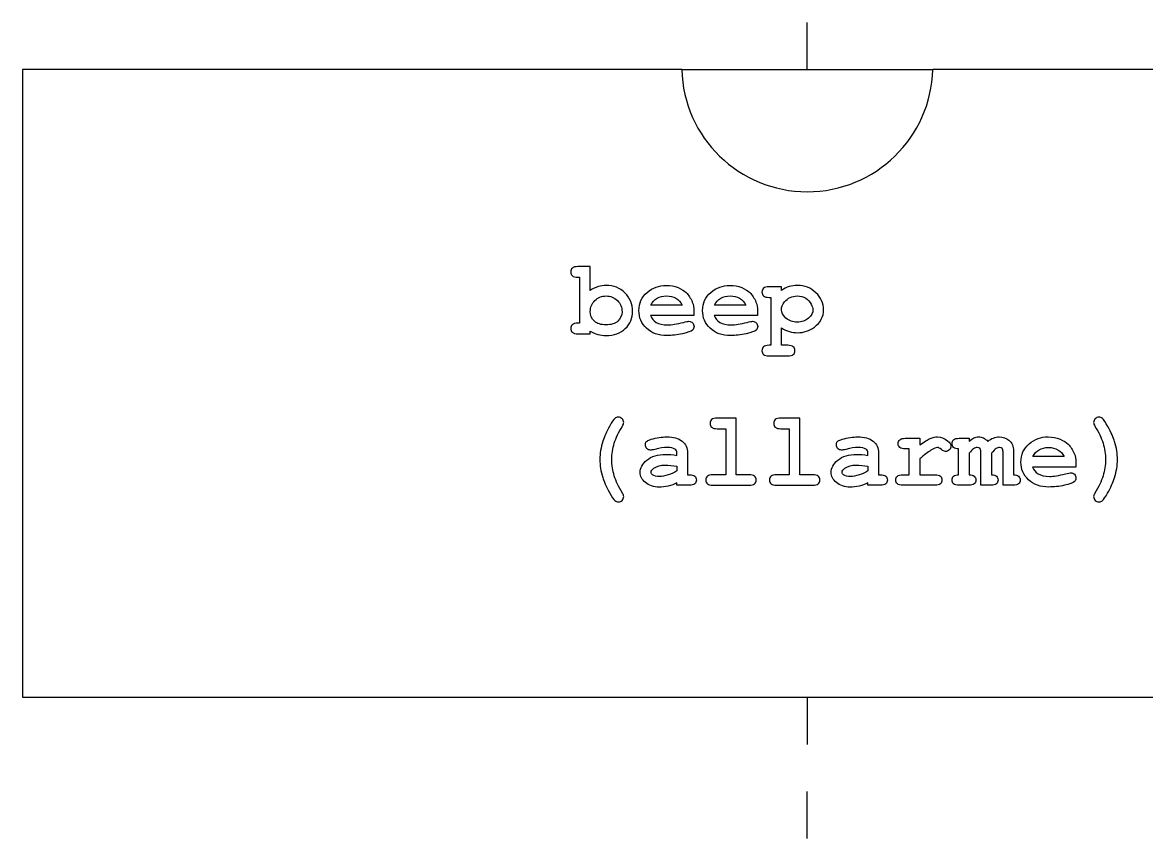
# Model space of a CAD drawing. Header units: millimetres. Extents: x 20 to 629, y 4 to 485.
# Drawn here: x 180 to 251.6, y 146 to 198 of the extents above; entities that cross this region are included whole.
import ezdxf

# ---------------------------------------------------------------- set-up
doc = ezdxf.new("R2010")
doc.units = ezdxf.units.MM
doc.header["$MEASUREMENT"] = 0
doc.layers.add('incisione', color=6, linetype='Continuous', true_color=0xff00ff)
doc.layers.add('taglio', color=178, linetype='Continuous', true_color=0x000000)

msp = doc.modelspace()

# ---------------------------------------------------------------- linework, layer by layer
at = {"layer": 'incisione'}
for points in [[(230, 195), (230, 198)], [(230, 155), (230, 152)], [(230, 146), (230, 149)]]:
    msp.add_lwpolyline(points, dxfattribs=at)
for points, knots in [([(216.175, 182.443), (216.175, 181.937), (216.175, 181.431), (216.175, 180.925), (216.34, 181.033), (216.508, 181.114), (216.678, 181.168), (216.849, 181.222), (217.021, 181.248), (217.195, 181.248), (217.663, 181.248), (218.061, 181.087), (218.386, 180.763), (218.712, 180.44), (218.875, 180.049), (218.875, 179.592), (218.875, 179.154), (218.719, 178.788), (218.409, 178.494), (218.099, 178.201), (217.69, 178.054), (217.182, 178.054), (217.001, 178.054), (216.827, 178.077), (216.66, 178.123), (216.493, 178.169), (216.331, 178.237), (216.175, 178.328), (216.175, 178.273), (216.175, 178.218), (216.175, 178.163), (215.911, 178.163), (215.647, 178.163), (215.383, 178.163), (215.22, 178.163), (215.104, 178.194), (215.035, 178.257), (214.965, 178.319), (214.931, 178.401), (214.931, 178.503), (214.931, 178.602), (214.966, 178.682), (215.036, 178.745), (215.107, 178.808), (215.222, 178.839), (215.383, 178.839), (215.421, 178.839), (215.46, 178.839), (215.498, 178.839), (215.498, 179.815), (215.498, 180.791), (215.498, 181.767), (215.46, 181.767), (215.421, 181.767), (215.383, 181.767), (215.22, 181.767), (215.104, 181.798), (215.035, 181.861), (214.965, 181.923), (214.931, 182.005), (214.931, 182.107), (214.931, 182.206), (214.965, 182.286), (215.035, 182.349), (215.104, 182.412), (215.22, 182.443), (215.383, 182.443), (215.647, 182.443), (215.911, 182.443), (216.175, 182.443)], [0, 0, 0, 0, 1, 1, 1, 2, 2, 2, 3, 3, 3, 4, 4, 4, 5, 5, 5, 6, 6, 6, 7, 7, 7, 8, 8, 8, 9, 9, 9, 10, 10, 10, 11, 11, 11, 12, 12, 12, 13, 13, 13, 14, 14, 14, 15, 15, 15, 16, 16, 16, 17, 17, 17, 18, 18, 18, 19, 19, 19, 20, 20, 20, 21, 21, 21, 22, 22, 22, 23, 23, 23, 23]), ([(222.782, 179.318), (222.782, 179.413), (222.782, 179.509), (222.782, 179.605), (222.782, 179.825), (222.747, 180.019), (222.677, 180.186), (222.573, 180.426), (222.442, 180.627), (222.284, 180.79), (222.172, 180.902), (222.001, 181.006), (221.771, 181.103), (221.541, 181.2), (221.288, 181.248), (221.013, 181.248), (220.556, 181.248), (220.151, 181.099), (219.8, 180.801), (219.449, 180.503), (219.274, 180.116), (219.274, 179.641), (219.274, 179.195), (219.436, 178.818), (219.761, 178.512), (220.085, 178.207), (220.518, 178.054), (221.059, 178.054), (221.374, 178.054), (221.702, 178.091), (222.043, 178.164), (222.384, 178.238), (222.598, 178.316), (222.686, 178.397), (222.752, 178.459), (222.785, 178.533), (222.785, 178.621), (222.785, 178.718), (222.755, 178.799), (222.693, 178.862), (222.631, 178.926), (222.556, 178.958), (222.465, 178.958), (222.399, 178.958), (222.281, 178.936), (222.109, 178.892), (221.693, 178.784), (221.36, 178.73), (221.109, 178.73), (220.803, 178.73), (220.561, 178.784), (220.381, 178.892), (220.202, 179), (220.077, 179.142), (220.007, 179.318), (220.932, 179.318), (221.857, 179.318), (222.782, 179.318)], [-19, -19, -19, -19, -18, -18, -18, -17, -17, -17, -16, -16, -16, -15, -15, -15, -14, -14, -14, -13, -13, -13, -12, -12, -12, -11, -11, -11, -10, -10, -10, -9, -9, -9, -8, -8, -8, -7, -7, -7, -6, -6, -6, -5, -5, -5, -4, -4, -4, -3, -3, -3, -2, -2, -2, -1, -1, -1, 0, 0, 0, 0]), ([(226.838, 179.318), (226.838, 179.413), (226.838, 179.509), (226.838, 179.605), (226.838, 179.825), (226.803, 180.019), (226.733, 180.186), (226.629, 180.426), (226.498, 180.627), (226.34, 180.79), (226.228, 180.902), (226.057, 181.006), (225.827, 181.103), (225.597, 181.2), (225.344, 181.248), (225.069, 181.248), (224.612, 181.248), (224.207, 181.099), (223.856, 180.801), (223.505, 180.503), (223.33, 180.116), (223.33, 179.641), (223.33, 179.195), (223.492, 178.818), (223.817, 178.512), (224.141, 178.207), (224.574, 178.054), (225.116, 178.054), (225.43, 178.054), (225.758, 178.091), (226.099, 178.164), (226.44, 178.238), (226.655, 178.316), (226.743, 178.397), (226.809, 178.459), (226.842, 178.533), (226.842, 178.621), (226.842, 178.718), (226.811, 178.799), (226.749, 178.862), (226.688, 178.926), (226.612, 178.958), (226.521, 178.958), (226.455, 178.958), (226.337, 178.936), (226.165, 178.892), (225.749, 178.784), (225.416, 178.73), (225.165, 178.73), (224.859, 178.73), (224.617, 178.784), (224.437, 178.892), (224.258, 179), (224.133, 179.142), (224.063, 179.318), (224.988, 179.318), (225.913, 179.318), (226.838, 179.318)], [-19, -19, -19, -19, -18, -18, -18, -17, -17, -17, -16, -16, -16, -15, -15, -15, -14, -14, -14, -13, -13, -13, -12, -12, -12, -11, -11, -11, -10, -10, -10, -9, -9, -9, -8, -8, -8, -7, -7, -7, -6, -6, -6, -5, -5, -5, -4, -4, -4, -3, -3, -3, -2, -2, -2, -1, -1, -1, 0, 0, 0, 0]), ([(228.356, 178.536), (228.356, 178.166), (228.356, 177.796), (228.356, 177.427), (228.492, 177.427), (228.627, 177.427), (228.762, 177.427), (228.925, 177.427), (229.041, 177.395), (229.111, 177.333), (229.18, 177.27), (229.215, 177.188), (229.215, 177.087), (229.215, 176.988), (229.18, 176.907), (229.111, 176.844), (229.041, 176.781), (228.925, 176.75), (228.762, 176.75), (228.363, 176.75), (227.964, 176.75), (227.564, 176.75), (227.402, 176.75), (227.285, 176.781), (227.216, 176.844), (227.147, 176.907), (227.112, 176.988), (227.112, 177.087), (227.112, 177.188), (227.147, 177.27), (227.218, 177.333), (227.288, 177.395), (227.404, 177.427), (227.564, 177.427), (227.603, 177.427), (227.641, 177.427), (227.68, 177.427), (227.68, 178.445), (227.68, 179.464), (227.68, 180.483), (227.641, 180.483), (227.603, 180.483), (227.564, 180.483), (227.402, 180.483), (227.285, 180.514), (227.216, 180.577), (227.147, 180.64), (227.112, 180.722), (227.112, 180.823), (227.112, 180.922), (227.147, 181.003), (227.216, 181.065), (227.285, 181.128), (227.402, 181.159), (227.564, 181.159), (227.828, 181.159), (228.092, 181.159), (228.356, 181.159), (228.356, 181.082), (228.356, 181.005), (228.356, 180.928), (228.515, 181.036), (228.679, 181.116), (228.848, 181.169), (229.018, 181.222), (229.191, 181.248), (229.37, 181.248), (229.832, 181.248), (230.226, 181.092), (230.551, 180.778), (230.877, 180.465), (231.04, 180.105), (231.04, 179.701), (231.04, 179.254), (230.847, 178.885), (230.462, 178.595), (230.141, 178.353), (229.779, 178.232), (229.376, 178.232), (229.202, 178.232), (229.031, 178.257), (228.861, 178.308), (228.692, 178.358), (228.524, 178.434), (228.356, 178.536)], [0, 0, 0, 0, 1, 1, 1, 2, 2, 2, 3, 3, 3, 4, 4, 4, 5, 5, 5, 6, 6, 6, 7, 7, 7, 8, 8, 8, 9, 9, 9, 10, 10, 10, 11, 11, 11, 12, 12, 12, 13, 13, 13, 14, 14, 14, 15, 15, 15, 16, 16, 16, 17, 17, 17, 18, 18, 18, 19, 19, 19, 20, 20, 20, 21, 21, 21, 22, 22, 22, 23, 23, 23, 24, 24, 24, 25, 25, 25, 26, 26, 26, 27, 27, 27, 28, 28, 28, 28]), ([(218.198, 179.572), (218.198, 179.851), (218.1, 180.088), (217.904, 180.281), (217.708, 180.475), (217.469, 180.572), (217.185, 180.572), (216.903, 180.572), (216.664, 180.475), (216.469, 180.281), (216.273, 180.088), (216.175, 179.855), (216.175, 179.582), (216.175, 179.333), (216.263, 179.129), (216.439, 178.97), (216.615, 178.81), (216.864, 178.73), (217.185, 178.73), (217.506, 178.73), (217.755, 178.81), (217.932, 178.97), (218.109, 179.129), (218.198, 179.33), (218.198, 179.572)], [0, 0, 0, 0, 1, 1, 1, 2, 2, 2, 3, 3, 3, 4, 4, 4, 5, 5, 5, 6, 6, 6, 7, 7, 7, 8, 8, 8, 8]), ([(222.033, 179.994), (221.93, 180.188), (221.794, 180.333), (221.627, 180.428), (221.46, 180.524), (221.261, 180.572), (221.03, 180.572), (220.801, 180.572), (220.603, 180.524), (220.436, 180.428), (220.268, 180.333), (220.132, 180.188), (220.026, 179.994), (220.695, 179.994), (221.364, 179.994), (222.033, 179.994)], [0, 0, 0, 0, 1, 1, 1, 2, 2, 2, 3, 3, 3, 4, 4, 4, 5, 5, 5, 5]), ([(226.089, 179.994), (225.986, 180.188), (225.85, 180.333), (225.683, 180.428), (225.516, 180.524), (225.317, 180.572), (225.086, 180.572), (224.857, 180.572), (224.659, 180.524), (224.492, 180.428), (224.325, 180.333), (224.188, 180.188), (224.083, 179.994), (224.751, 179.994), (225.42, 179.994), (226.089, 179.994)], [0, 0, 0, 0, 1, 1, 1, 2, 2, 2, 3, 3, 3, 4, 4, 4, 5, 5, 5, 5]), ([(230.363, 179.697), (230.363, 179.792), (230.326, 179.912), (230.251, 180.059), (230.176, 180.205), (230.061, 180.327), (229.906, 180.425), (229.751, 180.523), (229.569, 180.572), (229.36, 180.572), (229.023, 180.572), (228.756, 180.445), (228.558, 180.192), (228.424, 180.019), (228.356, 179.851), (228.356, 179.691), (228.356, 179.51), (228.453, 179.335), (228.645, 179.164), (228.838, 178.994), (229.076, 178.909), (229.36, 178.909), (229.646, 178.909), (229.884, 178.993), (230.076, 179.163), (230.267, 179.332), (230.363, 179.51), (230.363, 179.697)], [0, 0, 0, 0, 1, 1, 1, 2, 2, 2, 3, 3, 3, 4, 4, 4, 5, 5, 5, 6, 6, 6, 7, 7, 7, 8, 8, 8, 9, 9, 9, 9]), ([(216.785, 170.15), (216.785, 170.535), (216.849, 170.925), (216.977, 171.319), (217.072, 171.609), (217.218, 171.933), (217.416, 172.289), (217.559, 172.544), (217.664, 172.701), (217.733, 172.759), (217.801, 172.818), (217.877, 172.847), (217.96, 172.847), (218.057, 172.847), (218.139, 172.814), (218.205, 172.748), (218.271, 172.682), (218.304, 172.603), (218.304, 172.51), (218.304, 172.446), (218.277, 172.37), (218.224, 172.282), (217.987, 171.893), (217.814, 171.528), (217.705, 171.187), (217.596, 170.846), (217.541, 170.5), (217.541, 170.15), (217.541, 169.798), (217.596, 169.452), (217.705, 169.111), (217.814, 168.77), (217.987, 168.405), (218.224, 168.015), (218.277, 167.929), (218.304, 167.853), (218.304, 167.787), (218.304, 167.695), (218.271, 167.616), (218.205, 167.55), (218.139, 167.484), (218.057, 167.451), (217.96, 167.451), (217.879, 167.451), (217.807, 167.477), (217.746, 167.53), (217.658, 167.607), (217.541, 167.78), (217.396, 168.048), (217.187, 168.438), (217.044, 168.759), (216.967, 169.012), (216.846, 169.399), (216.785, 169.779), (216.785, 170.15)], [0, 0, 0, 0, 1, 1, 1, 2, 2, 2, 3, 3, 3, 4, 4, 4, 5, 5, 5, 6, 6, 6, 7, 7, 7, 8, 8, 8, 9, 9, 9, 10, 10, 10, 11, 11, 11, 12, 12, 12, 13, 13, 13, 14, 14, 14, 15, 15, 15, 16, 16, 16, 17, 17, 17, 18, 18, 18, 18]), ([(225.479, 172.787), (225.479, 171.586), (225.479, 170.385), (225.479, 169.183), (225.749, 169.183), (226.02, 169.183), (226.29, 169.183), (226.453, 169.183), (226.569, 169.152), (226.639, 169.089), (226.708, 169.027), (226.743, 168.945), (226.743, 168.843), (226.743, 168.744), (226.708, 168.664), (226.639, 168.601), (226.569, 168.538), (226.453, 168.507), (226.29, 168.507), (225.524, 168.507), (224.757, 168.507), (223.99, 168.507), (223.827, 168.507), (223.711, 168.538), (223.642, 168.601), (223.573, 168.664), (223.538, 168.746), (223.538, 168.847), (223.538, 168.946), (223.573, 169.027), (223.642, 169.089), (223.711, 169.152), (223.827, 169.183), (223.99, 169.183), (224.261, 169.183), (224.531, 169.183), (224.802, 169.183), (224.802, 170.159), (224.802, 171.135), (224.802, 172.111), (224.62, 172.111), (224.439, 172.111), (224.257, 172.111), (224.097, 172.111), (223.981, 172.142), (223.911, 172.205), (223.84, 172.268), (223.805, 172.35), (223.805, 172.451), (223.805, 172.55), (223.84, 172.631), (223.909, 172.693), (223.979, 172.756), (224.095, 172.787), (224.257, 172.787), (224.664, 172.787), (225.072, 172.787), (225.479, 172.787)], [0, 0, 0, 0, 1, 1, 1, 2, 2, 2, 3, 3, 3, 4, 4, 4, 5, 5, 5, 6, 6, 6, 7, 7, 7, 8, 8, 8, 9, 9, 9, 10, 10, 10, 11, 11, 11, 12, 12, 12, 13, 13, 13, 14, 14, 14, 15, 15, 15, 16, 16, 16, 17, 17, 17, 18, 18, 18, 19, 19, 19, 19]), ([(229.535, 172.787), (229.535, 171.586), (229.535, 170.385), (229.535, 169.183), (229.805, 169.183), (230.076, 169.183), (230.347, 169.183), (230.509, 169.183), (230.625, 169.152), (230.695, 169.089), (230.764, 169.027), (230.799, 168.945), (230.799, 168.843), (230.799, 168.744), (230.764, 168.664), (230.695, 168.601), (230.625, 168.538), (230.509, 168.507), (230.347, 168.507), (229.58, 168.507), (228.813, 168.507), (228.046, 168.507), (227.883, 168.507), (227.767, 168.538), (227.698, 168.601), (227.629, 168.664), (227.594, 168.746), (227.594, 168.847), (227.594, 168.946), (227.629, 169.027), (227.698, 169.089), (227.767, 169.152), (227.883, 169.183), (228.046, 169.183), (228.317, 169.183), (228.587, 169.183), (228.858, 169.183), (228.858, 170.159), (228.858, 171.135), (228.858, 172.111), (228.677, 172.111), (228.495, 172.111), (228.314, 172.111), (228.153, 172.111), (228.037, 172.142), (227.967, 172.205), (227.897, 172.268), (227.861, 172.35), (227.861, 172.451), (227.861, 172.55), (227.896, 172.631), (227.965, 172.693), (228.035, 172.756), (228.151, 172.787), (228.314, 172.787), (228.721, 172.787), (229.128, 172.787), (229.535, 172.787)], [0, 0, 0, 0, 1, 1, 1, 2, 2, 2, 3, 3, 3, 4, 4, 4, 5, 5, 5, 6, 6, 6, 7, 7, 7, 8, 8, 8, 9, 9, 9, 10, 10, 10, 11, 11, 11, 12, 12, 12, 13, 13, 13, 14, 14, 14, 15, 15, 15, 16, 16, 16, 17, 17, 17, 18, 18, 18, 19, 19, 19, 19]), ([(249.766, 170.15), (249.766, 169.765), (249.702, 169.375), (249.574, 168.979), (249.48, 168.688), (249.333, 168.366), (249.135, 168.012), (248.992, 167.757), (248.887, 167.599), (248.818, 167.54), (248.75, 167.48), (248.674, 167.451), (248.591, 167.451), (248.494, 167.451), (248.413, 167.484), (248.347, 167.55), (248.281, 167.616), (248.248, 167.695), (248.248, 167.787), (248.248, 167.853), (248.274, 167.929), (248.327, 168.015), (248.564, 168.405), (248.738, 168.77), (248.847, 169.111), (248.955, 169.452), (249.01, 169.798), (249.01, 170.15), (249.01, 170.5), (248.955, 170.846), (248.847, 171.187), (248.738, 171.528), (248.564, 171.893), (248.327, 172.282), (248.274, 172.37), (248.248, 172.446), (248.248, 172.51), (248.248, 172.603), (248.281, 172.682), (248.347, 172.748), (248.413, 172.814), (248.494, 172.847), (248.591, 172.847), (248.672, 172.847), (248.744, 172.82), (248.805, 172.768), (248.893, 172.693), (249.01, 172.52), (249.155, 172.249), (249.364, 171.86), (249.507, 171.54), (249.584, 171.289), (249.705, 170.9), (249.766, 170.52), (249.766, 170.15)], [0, 0, 0, 0, 1, 1, 1, 2, 2, 2, 3, 3, 3, 4, 4, 4, 5, 5, 5, 6, 6, 6, 7, 7, 7, 8, 8, 8, 9, 9, 9, 10, 10, 10, 11, 11, 11, 12, 12, 12, 13, 13, 13, 14, 14, 14, 15, 15, 15, 16, 16, 16, 17, 17, 17, 18, 18, 18, 18]), ([(221.693, 168.507), (221.957, 168.507), (222.221, 168.507), (222.485, 168.507), (222.648, 168.507), (222.764, 168.538), (222.833, 168.601), (222.903, 168.664), (222.937, 168.744), (222.937, 168.843), (222.937, 168.945), (222.903, 169.027), (222.833, 169.089), (222.764, 169.152), (222.648, 169.183), (222.485, 169.183), (222.447, 169.183), (222.408, 169.183), (222.37, 169.183), (222.37, 169.648), (222.37, 170.112), (222.37, 170.576), (222.37, 170.891), (222.254, 171.139), (222.021, 171.32), (221.789, 171.502), (221.463, 171.593), (221.043, 171.593), (220.902, 171.593), (220.745, 171.579), (220.571, 171.551), (220.397, 171.524), (220.227, 171.487), (220.059, 171.441), (219.934, 171.406), (219.851, 171.375), (219.812, 171.35), (219.772, 171.325), (219.741, 171.291), (219.719, 171.249), (219.697, 171.208), (219.686, 171.158), (219.686, 171.101), (219.686, 171), (219.718, 170.917), (219.781, 170.852), (219.843, 170.787), (219.92, 170.754), (220.01, 170.754), (220.076, 170.754), (220.168, 170.769), (220.287, 170.797), (220.606, 170.876), (220.866, 170.916), (221.066, 170.916), (221.31, 170.916), (221.476, 170.884), (221.563, 170.82), (221.65, 170.757), (221.693, 170.674), (221.693, 170.573), (221.693, 170.519), (221.693, 170.465), (221.693, 170.411), (221.425, 170.455), (221.188, 170.477), (220.983, 170.477), (220.473, 170.477), (220.073, 170.356), (219.784, 170.112), (219.494, 169.869), (219.35, 169.606), (219.35, 169.322), (219.35, 169.089), (219.463, 168.876), (219.69, 168.683), (219.916, 168.491), (220.211, 168.395), (220.574, 168.395), (220.741, 168.395), (220.927, 168.417), (221.132, 168.462), (221.337, 168.507), (221.524, 168.575), (221.693, 168.665), (221.693, 168.612), (221.693, 168.56), (221.693, 168.507)], [-29, -29, -29, -29, -28, -28, -28, -27, -27, -27, -26, -26, -26, -25, -25, -25, -24, -24, -24, -23, -23, -23, -22, -22, -22, -21, -21, -21, -20, -20, -20, -19, -19, -19, -18, -18, -18, -17, -17, -17, -16, -16, -16, -15, -15, -15, -14, -14, -14, -13, -13, -13, -12, -12, -12, -11, -11, -11, -10, -10, -10, -9, -9, -9, -8, -8, -8, -7, -7, -7, -6, -6, -6, -5, -5, -5, -4, -4, -4, -3, -3, -3, -2, -2, -2, -1, -1, -1, 0, 0, 0, 0]), ([(233.861, 168.507), (234.125, 168.507), (234.389, 168.507), (234.653, 168.507), (234.816, 168.507), (234.932, 168.538), (235.002, 168.601), (235.071, 168.664), (235.106, 168.744), (235.106, 168.843), (235.106, 168.945), (235.071, 169.027), (235.002, 169.089), (234.932, 169.152), (234.816, 169.183), (234.653, 169.183), (234.615, 169.183), (234.576, 169.183), (234.538, 169.183), (234.538, 169.648), (234.538, 170.112), (234.538, 170.576), (234.538, 170.891), (234.422, 171.139), (234.19, 171.32), (233.958, 171.502), (233.631, 171.593), (233.211, 171.593), (233.07, 171.593), (232.913, 171.579), (232.739, 171.551), (232.565, 171.524), (232.395, 171.487), (232.228, 171.441), (232.102, 171.406), (232.02, 171.375), (231.98, 171.35), (231.941, 171.325), (231.91, 171.291), (231.888, 171.249), (231.866, 171.208), (231.855, 171.158), (231.855, 171.101), (231.855, 171), (231.886, 170.917), (231.949, 170.852), (232.012, 170.787), (232.088, 170.754), (232.178, 170.754), (232.244, 170.754), (232.337, 170.769), (232.455, 170.797), (232.774, 170.876), (233.034, 170.916), (233.234, 170.916), (233.479, 170.916), (233.644, 170.884), (233.731, 170.82), (233.818, 170.757), (233.861, 170.674), (233.861, 170.573), (233.861, 170.519), (233.861, 170.465), (233.861, 170.411), (233.593, 170.455), (233.356, 170.477), (233.152, 170.477), (232.641, 170.477), (232.241, 170.356), (231.952, 170.112), (231.663, 169.869), (231.518, 169.606), (231.518, 169.322), (231.518, 169.089), (231.631, 168.876), (231.858, 168.683), (232.085, 168.491), (232.38, 168.395), (232.743, 168.395), (232.91, 168.395), (233.096, 168.417), (233.3, 168.462), (233.505, 168.507), (233.692, 168.575), (233.861, 168.665), (233.861, 168.612), (233.861, 168.56), (233.861, 168.507)], [-29, -29, -29, -29, -28, -28, -28, -27, -27, -27, -26, -26, -26, -25, -25, -25, -24, -24, -24, -23, -23, -23, -22, -22, -22, -21, -21, -21, -20, -20, -20, -19, -19, -19, -18, -18, -18, -17, -17, -17, -16, -16, -16, -15, -15, -15, -14, -14, -14, -13, -13, -13, -12, -12, -12, -11, -11, -11, -10, -10, -10, -9, -9, -9, -8, -8, -8, -7, -7, -7, -6, -6, -6, -5, -5, -5, -4, -4, -4, -3, -3, -3, -2, -2, -2, -1, -1, -1, 0, 0, 0, 0]), ([(237.168, 171.504), (236.861, 171.504), (236.554, 171.504), (236.248, 171.504), (236.085, 171.504), (235.969, 171.472), (235.899, 171.409), (235.83, 171.347), (235.795, 171.266), (235.795, 171.167), (235.795, 171.066), (235.83, 170.984), (235.899, 170.921), (235.969, 170.858), (236.085, 170.827), (236.248, 170.827), (236.329, 170.827), (236.41, 170.827), (236.492, 170.827), (236.492, 170.279), (236.492, 169.731), (236.492, 169.183), (236.358, 169.183), (236.223, 169.183), (236.089, 169.183), (235.926, 169.183), (235.81, 169.152), (235.741, 169.089), (235.672, 169.027), (235.637, 168.946), (235.637, 168.847), (235.637, 168.746), (235.672, 168.664), (235.741, 168.601), (235.81, 168.538), (235.926, 168.507), (236.089, 168.507), (236.77, 168.507), (237.451, 168.507), (238.132, 168.507), (238.295, 168.507), (238.411, 168.538), (238.48, 168.601), (238.55, 168.664), (238.584, 168.744), (238.584, 168.843), (238.584, 168.945), (238.55, 169.027), (238.48, 169.089), (238.411, 169.152), (238.295, 169.183), (238.132, 169.183), (237.811, 169.183), (237.49, 169.183), (237.168, 169.183), (237.168, 169.523), (237.168, 169.863), (237.168, 170.203), (237.45, 170.441), (237.685, 170.619), (237.873, 170.738), (238.061, 170.857), (238.202, 170.916), (238.297, 170.916), (238.37, 170.916), (238.452, 170.874), (238.545, 170.791), (238.637, 170.707), (238.725, 170.665), (238.809, 170.665), (238.903, 170.665), (238.984, 170.699), (239.051, 170.766), (239.118, 170.833), (239.152, 170.915), (239.152, 171.012), (239.152, 171.126), (239.081, 171.238), (238.941, 171.348), (238.734, 171.511), (238.52, 171.593), (238.3, 171.593), (238.157, 171.593), (238.004, 171.559), (237.84, 171.49), (237.676, 171.422), (237.452, 171.286), (237.168, 171.081), (237.168, 171.222), (237.168, 171.363), (237.168, 171.504)], [-30, -30, -30, -30, -29, -29, -29, -28, -28, -28, -27, -27, -27, -26, -26, -26, -25, -25, -25, -24, -24, -24, -23, -23, -23, -22, -22, -22, -21, -21, -21, -20, -20, -20, -19, -19, -19, -18, -18, -18, -17, -17, -17, -16, -16, -16, -15, -15, -15, -14, -14, -14, -13, -13, -13, -12, -12, -12, -11, -11, -11, -10, -10, -10, -9, -9, -9, -8, -8, -8, -7, -7, -7, -6, -6, -6, -5, -5, -5, -4, -4, -4, -3, -3, -3, -2, -2, -2, -1, -1, -1, 0, 0, 0, 0]), ([(240.32, 171.504), (240.106, 171.504), (239.891, 171.504), (239.677, 171.504), (239.514, 171.504), (239.398, 171.472), (239.328, 171.409), (239.259, 171.347), (239.224, 171.266), (239.224, 171.167), (239.224, 171.068), (239.259, 170.986), (239.327, 170.923), (239.395, 170.859), (239.501, 170.827), (239.644, 170.827), (239.644, 170.279), (239.644, 169.731), (239.644, 169.183), (239.501, 169.183), (239.395, 169.152), (239.327, 169.089), (239.259, 169.027), (239.224, 168.946), (239.224, 168.847), (239.224, 168.746), (239.259, 168.664), (239.328, 168.601), (239.398, 168.538), (239.514, 168.507), (239.677, 168.507), (239.88, 168.507), (240.084, 168.507), (240.287, 168.507), (240.45, 168.507), (240.566, 168.538), (240.635, 168.601), (240.705, 168.664), (240.739, 168.744), (240.739, 168.843), (240.739, 168.942), (240.705, 169.024), (240.635, 169.088), (240.566, 169.152), (240.461, 169.183), (240.32, 169.183), (240.32, 169.638), (240.32, 170.092), (240.32, 170.546), (240.428, 170.694), (240.52, 170.792), (240.597, 170.842), (240.674, 170.891), (240.752, 170.916), (240.832, 170.916), (240.909, 170.916), (240.966, 170.896), (241.005, 170.855), (241.043, 170.814), (241.063, 170.743), (241.063, 170.642), (241.063, 169.93), (241.063, 169.219), (241.063, 168.507), (241.277, 168.507), (241.492, 168.507), (241.706, 168.507), (241.869, 168.507), (241.985, 168.538), (242.053, 168.601), (242.121, 168.664), (242.155, 168.744), (242.155, 168.843), (242.155, 168.942), (242.121, 169.024), (242.053, 169.088), (241.985, 169.152), (241.88, 169.183), (241.739, 169.183), (241.739, 169.638), (241.739, 170.092), (241.739, 170.546), (241.856, 170.698), (241.955, 170.802), (242.036, 170.857), (242.1, 170.896), (242.169, 170.916), (242.244, 170.916), (242.321, 170.916), (242.378, 170.896), (242.416, 170.857), (242.453, 170.817), (242.472, 170.746), (242.472, 170.642), (242.472, 169.93), (242.472, 169.219), (242.472, 168.507), (242.686, 168.507), (242.901, 168.507), (243.116, 168.507), (243.278, 168.507), (243.394, 168.538), (243.462, 168.601), (243.53, 168.664), (243.564, 168.744), (243.564, 168.843), (243.564, 168.942), (243.53, 169.024), (243.462, 169.088), (243.394, 169.152), (243.289, 169.183), (243.149, 169.183), (243.149, 169.688), (243.149, 170.193), (243.149, 170.698), (243.149, 170.984), (243.045, 171.215), (242.838, 171.391), (242.682, 171.526), (242.479, 171.593), (242.228, 171.593), (242.102, 171.593), (241.98, 171.569), (241.86, 171.522), (241.74, 171.474), (241.622, 171.402), (241.505, 171.306), (241.413, 171.402), (241.318, 171.475), (241.221, 171.523), (241.124, 171.572), (241.026, 171.596), (240.927, 171.596), (240.811, 171.596), (240.708, 171.576), (240.619, 171.535), (240.53, 171.494), (240.43, 171.42), (240.32, 171.312), (240.32, 171.376), (240.32, 171.44), (240.32, 171.504)], [-47, -47, -47, -47, -46, -46, -46, -45, -45, -45, -44, -44, -44, -43, -43, -43, -42, -42, -42, -41, -41, -41, -40, -40, -40, -39, -39, -39, -38, -38, -38, -37, -37, -37, -36, -36, -36, -35, -35, -35, -34, -34, -34, -33, -33, -33, -32, -32, -32, -31, -31, -31, -30, -30, -30, -29, -29, -29, -28, -28, -28, -27, -27, -27, -26, -26, -26, -25, -25, -25, -24, -24, -24, -23, -23, -23, -22, -22, -22, -21, -21, -21, -20, -20, -20, -19, -19, -19, -18, -18, -18, -17, -17, -17, -16, -16, -16, -15, -15, -15, -14, -14, -14, -13, -13, -13, -12, -12, -12, -11, -11, -11, -10, -10, -10, -9, -9, -9, -8, -8, -8, -7, -7, -7, -6, -6, -6, -5, -5, -5, -4, -4, -4, -3, -3, -3, -2, -2, -2, -1, -1, -1, 0, 0, 0, 0]), ([(247.119, 169.662), (247.119, 169.758), (247.119, 169.853), (247.119, 169.949), (247.119, 170.169), (247.084, 170.363), (247.013, 170.53), (246.91, 170.77), (246.779, 170.971), (246.62, 171.134), (246.508, 171.246), (246.337, 171.351), (246.107, 171.447), (245.877, 171.544), (245.625, 171.593), (245.35, 171.593), (244.892, 171.593), (244.488, 171.444), (244.137, 171.145), (243.786, 170.847), (243.611, 170.461), (243.611, 169.985), (243.611, 169.539), (243.773, 169.163), (244.097, 168.857), (244.422, 168.551), (244.855, 168.398), (245.396, 168.398), (245.711, 168.398), (246.039, 168.435), (246.38, 168.508), (246.721, 168.582), (246.935, 168.66), (247.023, 168.741), (247.089, 168.803), (247.122, 168.878), (247.122, 168.966), (247.122, 169.062), (247.091, 169.143), (247.03, 169.207), (246.968, 169.27), (246.892, 169.302), (246.802, 169.302), (246.736, 169.302), (246.617, 169.28), (246.446, 169.236), (246.03, 169.128), (245.696, 169.074), (245.446, 169.074), (245.14, 169.074), (244.897, 169.128), (244.718, 169.236), (244.539, 169.344), (244.414, 169.486), (244.343, 169.662), (245.268, 169.662), (246.194, 169.662), (247.119, 169.662)], [-19, -19, -19, -19, -18, -18, -18, -17, -17, -17, -16, -16, -16, -15, -15, -15, -14, -14, -14, -13, -13, -13, -12, -12, -12, -11, -11, -11, -10, -10, -10, -9, -9, -9, -8, -8, -8, -7, -7, -7, -6, -6, -6, -5, -5, -5, -4, -4, -4, -3, -3, -3, -2, -2, -2, -1, -1, -1, 0, 0, 0, 0]), ([(246.37, 170.339), (246.266, 170.532), (246.131, 170.677), (245.964, 170.773), (245.796, 170.868), (245.597, 170.916), (245.366, 170.916), (245.138, 170.916), (244.939, 170.868), (244.772, 170.773), (244.605, 170.677), (244.469, 170.532), (244.363, 170.339), (245.032, 170.339), (245.701, 170.339), (246.37, 170.339)], [0, 0, 0, 0, 1, 1, 1, 2, 2, 2, 3, 3, 3, 4, 4, 4, 5, 5, 5, 5]), ([(221.693, 169.718), (221.422, 169.771), (221.173, 169.797), (220.944, 169.797), (220.669, 169.797), (220.432, 169.73), (220.234, 169.596), (220.111, 169.51), (220.05, 169.423), (220.05, 169.335), (220.05, 169.271), (220.079, 169.22), (220.139, 169.18), (220.249, 169.107), (220.399, 169.071), (220.591, 169.071), (220.754, 169.071), (220.938, 169.103), (221.144, 169.167), (221.349, 169.231), (221.532, 169.318), (221.693, 169.428), (221.693, 169.524), (221.693, 169.621), (221.693, 169.718)], [0, 0, 0, 0, 1, 1, 1, 2, 2, 2, 3, 3, 3, 4, 4, 4, 5, 5, 5, 6, 6, 6, 7, 7, 7, 8, 8, 8, 8]), ([(233.861, 169.718), (233.591, 169.771), (233.341, 169.797), (233.112, 169.797), (232.837, 169.797), (232.601, 169.73), (232.403, 169.596), (232.279, 169.51), (232.218, 169.423), (232.218, 169.335), (232.218, 169.271), (232.248, 169.22), (232.307, 169.18), (232.417, 169.107), (232.568, 169.071), (232.759, 169.071), (232.922, 169.071), (233.106, 169.103), (233.312, 169.167), (233.518, 169.231), (233.701, 169.318), (233.861, 169.428), (233.861, 169.524), (233.861, 169.621), (233.861, 169.718)], [0, 0, 0, 0, 1, 1, 1, 2, 2, 2, 3, 3, 3, 4, 4, 4, 5, 5, 5, 6, 6, 6, 7, 7, 7, 8, 8, 8, 8])]:
    msp.add_open_spline(points, degree=3, knots=knots, dxfattribs=at)
at = {"layer": 'taglio'}
for points in [[(222.003, 195), (180, 195), (180, 155), (280, 155), (280, 195), (237.997, 195)], [(222.003, 195), (237.997, 195)]]:
    msp.add_lwpolyline(points, dxfattribs=at)
msp.add_arc((230, 195.213), 8, 181.52729, 358.47271, dxfattribs=at)

doc.saveas('drawing.dxf')
